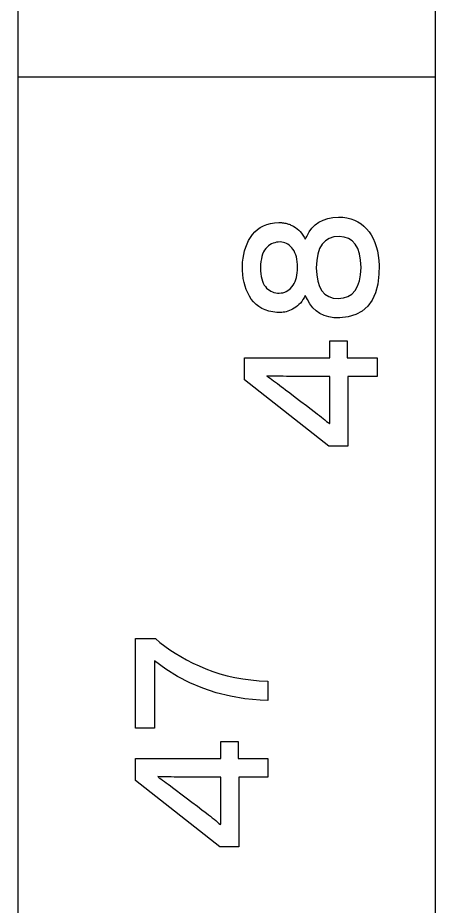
# Model space of a CAD drawing. Extents: x 1 to 47.7, y 0.2 to 35.
# Drawn here: x 37.672 to 37.978, y 18.205 to 18.856 of the extents above; entities that cross this region are included whole.
import ezdxf

# ---------------------------------------------------------------- set-up
doc = ezdxf.new("R2010")
doc.units = 0
doc.header["$MEASUREMENT"] = 0
doc.layers.add('7_1__EMPTY_IO_BOARD_POSITI', color=7, linetype='CONTINUOUS')
doc.layers.add('8_0_____DWG', color=7, linetype='CONTINUOUS')

msp = doc.modelspace()

# ---------------------------------------------------------------- linework, layer by layer
at = {"layer": '7_1__EMPTY_IO_BOARD_POSITI'}
msp.add_lwpolyline([(37.67232, 18.86319), (37.67232, 18.82054), (37.67232, 18.7737), (37.67232, 18.72281), (37.67232, 18.66803), (37.67232, 18.60951), (37.67232, 18.54741), (37.67232, 18.48187), (37.67232, 18.41306), (37.67232, 18.34112), (37.67232, 18.2662), (37.67232, 18.18847), (37.67232, 18.10807), (37.67232, 18.02516), (37.67232, 17.93988), (37.67232, 17.8524), (37.67232, 17.76286), (37.67232, 17.67142), (37.67232, 17.48344)], dxfattribs=at)
at = {"layer": '8_0_____DWG'}
for points in [[(37.97843, 18.86528), (37.97843, 18.83397), (37.97843, 18.80142), (37.97843, 18.76763), (37.97843, 18.73261), (37.97843, 18.69637), (37.97843, 18.65893), (37.97843, 18.6203), (37.97843, 18.58049), (37.97843, 18.53951), (37.97843, 18.49738), (37.97843, 18.4541), (37.97843, 18.40969), (37.97843, 18.36416), (37.97843, 18.31752), (37.97843, 18.26979), (37.97843, 18.22097), (37.97843, 18.17107)], [(37.67208, 18.81321), (37.97843, 18.81321)], [(37.91393, 18.60723), (37.93576, 18.60723), (37.93576, 18.59354), (37.9144, 18.59354), (37.9144, 18.54257), (37.9005, 18.54257), (37.83858, 18.59108), (37.83858, 18.60723), (37.90111, 18.60723), (37.90111, 18.6197), (37.91393, 18.6197), (37.91393, 18.60723)], [(37.8339, 18.31357), (37.85574, 18.31357), (37.85574, 18.29989), (37.83438, 18.29989), (37.83438, 18.24891), (37.82048, 18.24891), (37.75856, 18.29742), (37.75856, 18.31357), (37.82109, 18.31357), (37.82109, 18.32605), (37.8339, 18.32605), (37.8339, 18.31357)]]:
    msp.add_lwpolyline(points, dxfattribs=at)
for points in [[(37.90744, 18.71033), (37.91067, 18.71017), (37.91371, 18.70975), (37.91657, 18.70908), (37.91924, 18.70814), (37.92173, 18.70696), (37.92405, 18.70551), (37.92617, 18.7038), (37.92812, 18.70184), (37.9299, 18.69963), (37.93151, 18.69721), (37.93293, 18.6946), (37.93415, 18.69179), (37.93517, 18.68878), (37.936, 18.68558), (37.93663, 18.68218), (37.93705, 18.67858), (37.93729, 18.67479), (37.93715, 18.66853), (37.93625, 18.66125), (37.93458, 18.65491), (37.93213, 18.6495), (37.92892, 18.64502), (37.92494, 18.64147), (37.92019, 18.63886), (37.91467, 18.63718), (37.90838, 18.63643), (37.90403, 18.63656), (37.90036, 18.63716), (37.89699, 18.63819), (37.89392, 18.63966), (37.89115, 18.64158), (37.88868, 18.64393), (37.88651, 18.64672), (37.88464, 18.64995), (37.88316, 18.65283), (37.88233, 18.65126), (37.88145, 18.64982), (37.88052, 18.64848), (37.87954, 18.64727), (37.87851, 18.64617), (37.87742, 18.6452), (37.87628, 18.64434), (37.87509, 18.64359), (37.87387, 18.64294), (37.87267, 18.64233), (37.87149, 18.64181), (37.87033, 18.64137), (37.86919, 18.64101), (37.86806, 18.64074), (37.86696, 18.64054), (37.86587, 18.64043), (37.86479, 18.6404), (37.86223, 18.64049), (37.85922, 18.64082), (37.85641, 18.64141), (37.85379, 18.64225), (37.85135, 18.64335), (37.84911, 18.6447), (37.84706, 18.64629), (37.8452, 18.64814), (37.84353, 18.65025), (37.84212, 18.65243), (37.84089, 18.65474), (37.83982, 18.65718), (37.83893, 18.65974), (37.83821, 18.66242), (37.83765, 18.66523), (37.83727, 18.66817), (37.83707, 18.67122), (37.83703, 18.67434), (37.83716, 18.6773), (37.83747, 18.68016), (37.83795, 18.68293), (37.8386, 18.6856), (37.83942, 18.68819), (37.84041, 18.69067), (37.84157, 18.69307), (37.84291, 18.69537), (37.84442, 18.69756), (37.84613, 18.69953), (37.84804, 18.70124), (37.85016, 18.7027), (37.85248, 18.70392), (37.855, 18.70489), (37.85772, 18.7056), (37.86064, 18.70607), (37.86377, 18.70629), (37.86465, 18.7063), (37.86514, 18.70628), (37.86565, 18.70625), (37.86617, 18.7062), (37.8667, 18.70614), (37.86724, 18.70607), (37.86779, 18.70598), (37.86835, 18.70588), (37.86893, 18.70576), (37.86954, 18.70561), (37.87015, 18.70544), (37.87077, 18.70525), (37.87139, 18.70503), (37.87202, 18.70479), (37.87264, 18.70453), (37.87327, 18.70424), (37.87391, 18.70393), (37.87482, 18.70345), (37.87607, 18.70267), (37.87726, 18.70178), (37.87838, 18.70078), (37.87945, 18.69966), (37.88045, 18.69844), (37.88139, 18.69711), (37.88226, 18.69567), (37.88308, 18.69411), (37.8843, 18.69621), (37.88599, 18.69944), (37.88803, 18.70225), (37.89041, 18.70464), (37.89313, 18.70662), (37.89619, 18.70817), (37.8996, 18.70931), (37.90335, 18.71003)], [(37.90786, 18.69608), (37.90402, 18.69575), (37.90067, 18.6947), (37.89784, 18.69293), (37.8955, 18.69043), (37.89367, 18.68721), (37.89235, 18.68327), (37.89153, 18.67861), (37.89121, 18.67322), (37.89152, 18.66793), (37.89231, 18.66334), (37.89358, 18.65946), (37.89533, 18.65628), (37.89757, 18.65381), (37.90029, 18.65204), (37.90349, 18.65098), (37.90717, 18.65063), (37.91107, 18.65104), (37.91445, 18.65215), (37.91732, 18.65395), (37.91969, 18.65644), (37.92154, 18.65963), (37.92288, 18.66351), (37.92371, 18.66808), (37.92403, 18.67335), (37.92369, 18.67868), (37.92287, 18.6833), (37.92157, 18.6872), (37.91979, 18.6904), (37.91753, 18.69288), (37.91479, 18.69466), (37.91157, 18.69572)], [(37.86462, 18.69208), (37.86327, 18.69202), (37.86196, 18.69184), (37.8607, 18.69155), (37.85949, 18.69115), (37.85832, 18.69062), (37.8572, 18.68998), (37.85612, 18.68923), (37.8551, 18.68835), (37.85413, 18.68733), (37.85326, 18.68614), (37.8525, 18.68478), (37.85186, 18.68326), (37.85133, 18.68157), (37.85091, 18.67973), (37.8506, 18.67772), (37.8504, 18.67555), (37.85031, 18.67322), (37.8504, 18.67093), (37.85058, 18.66879), (37.85087, 18.66681), (37.85127, 18.665), (37.85176, 18.66335), (37.85237, 18.66186), (37.85307, 18.66053), (37.85389, 18.65936), (37.85479, 18.65835), (37.85576, 18.65745), (37.85679, 18.65667), (37.85787, 18.65602), (37.859, 18.6555), (37.86019, 18.6551), (37.86143, 18.65482), (37.86273, 18.65466), (37.86408, 18.65464), (37.86546, 18.65471), (37.86678, 18.65492), (37.86803, 18.65527), (37.86922, 18.65577), (37.87034, 18.65641), (37.8714, 18.65719), (37.87239, 18.65811), (37.87332, 18.65917), (37.87419, 18.66036), (37.87497, 18.66164), (37.87564, 18.66302), (37.87621, 18.6645), (37.87668, 18.66609), (37.87704, 18.66779), (37.8773, 18.66958), (37.87746, 18.67148), (37.87751, 18.67349), (37.87746, 18.67558), (37.8773, 18.67754), (37.87703, 18.67938), (37.87665, 18.68111), (37.87617, 18.68271), (37.87558, 18.68419), (37.87488, 18.68554), (37.87407, 18.68678), (37.87321, 18.68789), (37.87232, 18.68887), (37.87138, 18.68972), (37.87039, 18.69044), (37.86934, 18.69103), (37.86824, 18.69149), (37.86709, 18.69182), (37.86588, 18.69201)], [(37.85494, 18.59393), (37.85607, 18.59314), (37.85726, 18.59229), (37.85852, 18.59138), (37.85984, 18.59042), (37.86123, 18.5894), (37.86269, 18.58832), (37.8642, 18.58718), (37.86578, 18.58599), (37.8668, 18.58522), (37.86866, 18.58381), (37.8718, 18.58143), (37.87572, 18.57846), (37.87995, 18.57525), (37.884, 18.57217), (37.88741, 18.56959), (37.88969, 18.56786), (37.8906, 18.56717), (37.89213, 18.566), (37.89358, 18.56487), (37.89497, 18.56377), (37.8963, 18.5627), (37.89756, 18.56166), (37.89876, 18.56065), (37.89989, 18.55968), (37.90095, 18.55874), (37.90124, 18.55958), (37.90124, 18.56118), (37.90123, 18.56285), (37.90122, 18.56459), (37.9012, 18.56639), (37.90118, 18.56825), (37.90116, 18.57018), (37.90113, 18.57218), (37.90111, 18.57371), (37.90111, 18.57489), (37.90111, 18.57724), (37.90111, 18.58036), (37.90111, 18.58384), (37.90111, 18.5873), (37.90111, 18.59034), (37.90111, 18.59254), (37.90111, 18.59352), (37.90029, 18.59354), (37.89758, 18.59354), (37.89354, 18.59354), (37.88872, 18.59354), (37.8837, 18.59354), (37.87905, 18.59354), (37.87533, 18.59354), (37.87311, 18.59354), (37.87169, 18.59355), (37.8693, 18.59359), (37.86699, 18.59363), (37.86477, 18.59367), (37.86264, 18.59371), (37.86059, 18.59376), (37.85862, 18.59382), (37.85674, 18.59387)], [(37.77327, 18.40156), (37.77659, 18.39869), (37.78011, 18.39592), (37.78381, 18.39325), (37.78771, 18.39067), (37.7918, 18.3882), (37.79609, 18.38582), (37.80057, 18.38354), (37.80525, 18.38136), (37.81014, 18.37927), (37.81522, 18.37738), (37.82049, 18.3757), (37.82592, 18.37424), (37.83154, 18.37299), (37.83733, 18.37197), (37.84329, 18.37116), (37.84943, 18.37057), (37.85574, 18.3702), (37.85574, 18.36965), (37.85574, 18.36821), (37.85574, 18.36613), (37.85574, 18.36371), (37.85574, 18.36122), (37.85574, 18.35894), (37.85574, 18.35714), (37.85574, 18.35611), (37.85002, 18.35627), (37.8389, 18.35739), (37.82819, 18.35923), (37.8179, 18.36177), (37.80802, 18.36502), (37.79856, 18.36899), (37.78951, 18.37366), (37.78088, 18.37904), (37.77266, 18.38513), (37.77266, 18.38324), (37.77266, 18.37822), (37.77266, 18.37103), (37.77266, 18.36264), (37.77266, 18.354), (37.77266, 18.34609), (37.77266, 18.33986), (37.77266, 18.33629), (37.77252, 18.3358), (37.7715, 18.3358), (37.76972, 18.3358), (37.76746, 18.3358), (37.76499, 18.3358), (37.76259, 18.3358), (37.76053, 18.3358), (37.7591, 18.3358), (37.75856, 18.3358), (37.75856, 18.33831), (37.75856, 18.345), (37.75856, 18.35459), (37.75856, 18.36578), (37.75856, 18.37729), (37.75856, 18.38784), (37.75856, 18.39614), (37.75856, 18.4009), (37.75871, 18.40156), (37.75977, 18.40156), (37.76163, 18.40156), (37.76399, 18.40156), (37.76657, 18.40156), (37.76907, 18.40156), (37.77121, 18.40156), (37.77271, 18.40156)], [(37.77492, 18.30028), (37.77604, 18.29949), (37.77724, 18.29864), (37.7785, 18.29773), (37.77982, 18.29677), (37.78121, 18.29575), (37.78266, 18.29467), (37.78418, 18.29353), (37.78576, 18.29234), (37.78677, 18.29157), (37.78864, 18.29015), (37.79177, 18.28778), (37.79569, 18.2848), (37.79992, 18.2816), (37.80398, 18.27852), (37.80739, 18.27593), (37.80967, 18.27421), (37.81058, 18.27351), (37.8121, 18.27235), (37.81356, 18.27122), (37.81495, 18.27011), (37.81628, 18.26905), (37.81754, 18.26801), (37.81873, 18.267), (37.81986, 18.26603), (37.82093, 18.26508), (37.82122, 18.26593), (37.82122, 18.26753), (37.82121, 18.2692), (37.8212, 18.27094), (37.82118, 18.27274), (37.82116, 18.2746), (37.82114, 18.27653), (37.82111, 18.27852), (37.82109, 18.28006), (37.82109, 18.28124), (37.82109, 18.28358), (37.82109, 18.2867), (37.82109, 18.29019), (37.82109, 18.29365), (37.82109, 18.29668), (37.82109, 18.29889), (37.82109, 18.29987), (37.82026, 18.29989), (37.81756, 18.29989), (37.81351, 18.29989), (37.8087, 18.29989), (37.80368, 18.29989), (37.79902, 18.29989), (37.7953, 18.29989), (37.79308, 18.29989), (37.79166, 18.2999), (37.78927, 18.29993), (37.78697, 18.29997), (37.78475, 18.30001), (37.78262, 18.30006), (37.78056, 18.30011), (37.7786, 18.30016), (37.77672, 18.30022)]]:
    msp.add_lwpolyline(points, close=True, dxfattribs=at)

doc.saveas('drawing.dxf')
